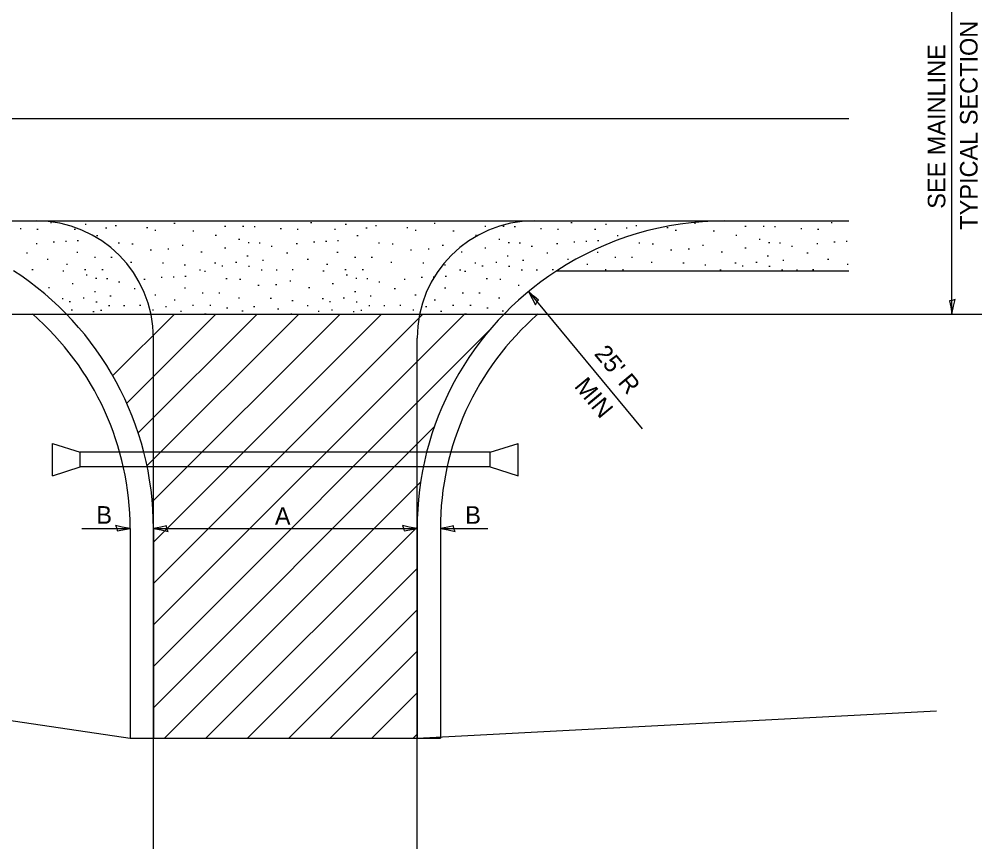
# Model space of a CAD drawing. Extents: x 154351 to 155933, y 34886 to 35886.
# Drawn here: x 154849.5 to 155178.1, y 35382.3 to 35665.4 of the extents above; entities that cross this region are included whole.
import ezdxf

# ---------------------------------------------------------------- set-up
doc = ezdxf.new("R2010")
doc.units = 0
doc.layers.add('Level 59', color=7, linetype='Continuous')
doc.layers.add('Level 60', color=7, linetype='Continuous')

msp = doc.modelspace()

# ---------------------------------------------------------------- linework, layer by layer
at = {"layer": 'Level 59'}
for p, q in [((155167.93, 35564.81), (155167.93, 35698.39)), ((155023.33, 35572.44), (155062.14, 35525.62)), ((154870.86, 35491.6), (154887.38, 35491.6)), ((154895.33, 35491.6), (154985.33, 35491.6)), ((154993.28, 35491.6), (155009.51, 35491.6))]:
    msp.add_line(p, q, dxfattribs=at)
for points in [[(155025.71, 35567.93), (155026.19, 35568.86), (155026.8, 35569.56), (155025.26, 35570.8), (155023.33, 35572.44), (155024.66, 35570.08)], [(155168.98, 35569.81), (155168.02, 35569.4), (155167.1, 35569.25), (155167.5, 35567.31), (155167.93, 35564.81), (155168.42, 35567.48)], [(154882.38, 35492.65), (154882.79, 35491.68), (154882.94, 35490.76), (154884.88, 35491.17), (154887.38, 35491.6), (154884.71, 35492.08)], [(154900.33, 35490.55), (154899.92, 35491.51), (154899.76, 35492.44), (154897.83, 35492.03), (154895.33, 35491.6), (154898, 35491.11)], [(154980.33, 35492.65), (154980.74, 35491.68), (154980.89, 35490.76), (154982.83, 35491.17), (154985.33, 35491.6), (154982.66, 35492.08)], [(154998.28, 35490.55), (154997.87, 35491.51), (154997.71, 35492.44), (154995.78, 35492.03), (154993.28, 35491.6), (154995.95, 35491.11)]]:
    msp.add_lwpolyline(points, close=True, dxfattribs=at)
at = {"layer": 'Level 60'}
for p, q in [((154351.17, 35631.6), (155132.68, 35631.6)), ((154760.5, 35596.6), (155132.68, 35596.6)), ((154860.16, 35596.07), (154860.56, 35596.07)), ((154871.97, 35595.51), (154872.37, 35595.51)), ((154882.3, 35595.05), (154882.7, 35595.05)), ((154902.33, 35595.87), (154902.73, 35595.87)), ((154948.99, 35596.07), (154949.39, 35596.07)), ((154960.8, 35595.51), (154961.2, 35595.51)), ((154971.13, 35595.05), (154971.53, 35595.05)), ((154991.16, 35595.87), (154991.56, 35595.87)), ((155037.82, 35596.07), (155038.22, 35596.07)), ((155049.63, 35595.51), (155050.03, 35595.51)), ((155059.96, 35595.05), (155060.36, 35595.05)), ((155079.99, 35595.87), (155080.39, 35595.87)), ((155126.65, 35596.07), (155127.05, 35596.07)), ((154849.8, 35593.97), (154850.2, 35593.97)), ((154855.56, 35593.72), (154855.96, 35593.72)), ((154868.28, 35593.8), (154868.68, 35593.8)), ((154879.01, 35594.26), (154879.41, 35594.26)), ((154892.97, 35594.37), (154893.37, 35594.37)), ((154895.8, 35593.46), (154896.2, 35593.46)), ((154908.76, 35593.24), (154909.16, 35593.24)), ((154916.44, 35591.74), (154916.84, 35591.74)), ((154919.59, 35594.83), (154919.99, 35594.83)), ((154925.78, 35594.83), (154926.18, 35594.83)), ((154929.68, 35594.66), (154930.08, 35594.66)), ((154938.63, 35593.97), (154939.03, 35593.97)), ((154944.39, 35593.72), (154944.79, 35593.72)), ((154957.11, 35593.8), (154957.51, 35593.8)), ((154967.84, 35594.26), (154968.24, 35594.26)), ((154981.8, 35594.37), (154982.2, 35594.37)), ((154984.63, 35593.46), (154985.03, 35593.46)), ((154997.59, 35593.24), (154997.99, 35593.24)), ((155005.27, 35591.74), (155005.67, 35591.74)), ((155008.42, 35594.83), (155008.82, 35594.83)), ((155014.61, 35594.83), (155015.01, 35594.83)), ((155018.51, 35594.66), (155018.91, 35594.66)), ((155027.46, 35593.97), (155027.86, 35593.97)), ((155033.22, 35593.72), (155033.62, 35593.72)), ((155045.94, 35593.8), (155046.34, 35593.8)), ((155056.67, 35594.26), (155057.07, 35594.26)), ((155070.63, 35594.37), (155071.03, 35594.37)), ((155073.46, 35593.46), (155073.86, 35593.46)), ((155086.42, 35593.24), (155086.82, 35593.24)), ((155094.1, 35591.74), (155094.5, 35591.74)), ((155097.25, 35594.83), (155097.65, 35594.83)), ((155103.44, 35594.83), (155103.84, 35594.83)), ((155107.34, 35594.66), (155107.74, 35594.66)), ((155116.29, 35593.97), (155116.69, 35593.97)), ((155122.05, 35593.72), (155122.45, 35593.72)), ((154855.28, 35588.92), (154855.68, 35588.92)), ((154861.15, 35589.5), (154861.55, 35589.5)), ((154865.27, 35589.72), (154865.67, 35589.72)), ((154869.31, 35589.85), (154869.71, 35589.85)), ((154875.94, 35591.57), (154876.34, 35591.57)), ((154883.32, 35589.15), (154883.72, 35589.15)), ((154887.97, 35588.81), (154888.37, 35588.81)), ((154924.4, 35590.36), (154924.8, 35590.36)), ((154927.64, 35589.26), (154928.04, 35589.26)), ((154931.39, 35589.15), (154931.79, 35589.15)), ((154944.11, 35588.92), (154944.51, 35588.92)), ((154949.98, 35589.5), (154950.38, 35589.5)), ((154954.1, 35589.72), (154954.5, 35589.72)), ((154958.14, 35589.85), (154958.54, 35589.85)), ((154964.77, 35591.57), (154965.17, 35591.57)), ((154972.15, 35589.15), (154972.55, 35589.15)), ((154976.8, 35588.81), (154977.2, 35588.81)), ((155013.23, 35590.36), (155013.63, 35590.36)), ((155016.47, 35589.26), (155016.87, 35589.26)), ((155020.22, 35589.15), (155020.62, 35589.15)), ((155032.94, 35588.92), (155033.34, 35588.92)), ((155038.81, 35589.5), (155039.21, 35589.5)), ((155042.93, 35589.72), (155043.33, 35589.72)), ((155046.97, 35589.85), (155047.37, 35589.85)), ((155053.6, 35591.57), (155054, 35591.57)), ((155060.98, 35589.15), (155061.38, 35589.15)), ((155065.63, 35588.81), (155066.03, 35588.81)), ((155102.06, 35590.36), (155102.46, 35590.36)), ((155105.3, 35589.26), (155105.7, 35589.26)), ((155109.05, 35589.15), (155109.45, 35589.15)), ((155121.77, 35588.92), (155122.17, 35588.92)), ((155127.64, 35589.5), (155128.04, 35589.5)), ((155131.76, 35589.72), (155132.16, 35589.72)), ((154851.94, 35585.72), (154852.34, 35585.72)), ((154869.13, 35585.97), (154869.53, 35585.97)), ((154894.22, 35586.76), (154894.62, 35586.76)), ((154900.24, 35587.1), (154900.64, 35587.1)), ((154905.09, 35588.3), (154905.49, 35588.3)), ((154911.53, 35586.06), (154911.93, 35586.06)), ((154919.59, 35587.35), (154919.99, 35587.35)), ((154935.48, 35588.01), (154935.88, 35588.01)), ((154940.77, 35585.72), (154941.17, 35585.72)), ((154957.96, 35585.97), (154958.36, 35585.97)), ((154983.05, 35586.76), (154983.45, 35586.76)), ((154989.07, 35587.1), (154989.47, 35587.1)), ((154993.92, 35588.3), (154994.32, 35588.3)), ((155000.36, 35586.06), (155000.76, 35586.06)), ((155008.42, 35587.35), (155008.82, 35587.35)), ((155024.31, 35588.01), (155024.71, 35588.01)), ((155029.6, 35585.72), (155030, 35585.72)), ((155046.79, 35585.97), (155047.19, 35585.97)), ((155071.88, 35586.76), (155072.28, 35586.76)), ((155077.9, 35587.1), (155078.3, 35587.1)), ((155082.75, 35588.3), (155083.15, 35588.3)), ((155089.19, 35586.06), (155089.59, 35586.06)), ((155097.25, 35587.35), (155097.65, 35587.35)), ((155113.14, 35588.01), (155113.54, 35588.01)), ((155118.43, 35585.72), (155118.83, 35585.72)), ((154859, 35583.48), (154859.4, 35583.48)), ((154865.62, 35581.85), (154866.02, 35581.85)), ((154875.16, 35584.17), (154875.56, 35584.17)), ((154880.84, 35584.17), (154881.24, 35584.17)), ((154887.54, 35582.45), (154887.94, 35582.45)), ((154898.42, 35582.33), (154898.82, 35582.33)), ((154916.18, 35582.28), (154916.58, 35582.28)), ((154923.37, 35582.45), (154923.77, 35582.45)), ((154927.24, 35584.69), (154927.64, 35584.69)), ((154932.52, 35583.23), (154932.92, 35583.23)), ((154947.83, 35583.48), (154948.23, 35583.48)), ((154954.45, 35581.85), (154954.85, 35581.85)), ((154963.99, 35584.17), (154964.39, 35584.17)), ((154969.67, 35584.17), (154970.07, 35584.17)), ((154976.37, 35582.45), (154976.77, 35582.45)), ((154987.25, 35582.33), (154987.65, 35582.33)), ((155005.01, 35582.28), (155005.41, 35582.28)), ((155012.2, 35582.45), (155012.6, 35582.45)), ((155016.07, 35584.69), (155016.47, 35584.69)), ((155021.35, 35583.23), (155021.75, 35583.23)), ((155036.66, 35583.48), (155037.06, 35583.48)), ((155043.28, 35581.85), (155043.68, 35581.85)), ((155052.82, 35584.17), (155053.22, 35584.17)), ((155058.5, 35584.17), (155058.9, 35584.17)), ((155065.2, 35582.45), (155065.6, 35582.45)), ((155076.08, 35582.33), (155076.48, 35582.33)), ((155093.84, 35582.28), (155094.24, 35582.28)), ((155101.03, 35582.45), (155101.43, 35582.45)), ((155104.9, 35584.69), (155105.3, 35584.69)), ((155110.18, 35583.23), (155110.58, 35583.23)), ((155125.49, 35583.48), (155125.89, 35583.48)), ((155132.11, 35581.85), (155132.51, 35581.85)), ((154853.84, 35580.04), (154854.24, 35580.04)), ((154864.38, 35579.57), (154864.78, 35579.57)), ((154871.85, 35579.95), (154872.25, 35579.95)), ((154877.76, 35579.95), (154878.16, 35579.95)), ((154905.86, 35581.59), (154906.26, 35581.59)), ((154911.03, 35579.84), (154911.43, 35579.84)), ((154912.71, 35579.4), (154913.11, 35579.4)), ((154918.64, 35581.25), (154919.04, 35581.25)), ((154927.76, 35581.09), (154928.16, 35581.09)), ((154932.09, 35579.9), (154932.49, 35579.9)), ((154937.18, 35579.84), (154937.58, 35579.84)), ((154942.67, 35580.04), (154943.07, 35580.04)), ((154953.21, 35579.57), (154953.61, 35579.57)), ((154960.68, 35579.95), (154961.08, 35579.95)), ((154966.59, 35579.95), (154966.99, 35579.95)), ((154994.69, 35581.59), (154995.09, 35581.59)), ((154999.86, 35579.84), (155000.26, 35579.84)), ((155001.54, 35579.4), (155001.94, 35579.4)), ((155007.47, 35581.25), (155007.87, 35581.25)), ((155016.59, 35581.09), (155016.99, 35581.09)), ((155020.92, 35579.9), (155021.32, 35579.9)), ((155026.01, 35579.84), (155026.41, 35579.84)), ((155031.5, 35580.04), (155031.9, 35580.04)), ((155033.05, 35579.6), (155132.68, 35579.6)), ((155049.51, 35579.95), (155049.91, 35579.95)), ((155055.42, 35579.95), (155055.82, 35579.95)), ((155083.52, 35581.59), (155083.92, 35581.59)), ((155088.69, 35579.84), (155089.09, 35579.84)), ((155096.3, 35581.25), (155096.7, 35581.25)), ((155105.42, 35581.09), (155105.82, 35581.09)), ((155109.75, 35579.9), (155110.15, 35579.9)), ((155114.84, 35579.84), (155115.24, 35579.84)), ((155120.33, 35580.04), (155120.73, 35580.04)), ((154872.35, 35578.19), (154872.75, 35578.19)), ((154875.59, 35577.09), (154875.99, 35577.09)), ((154879.33, 35576.98), (154879.73, 35576.98)), ((154883.42, 35575.84), (154883.82, 35575.84)), ((154892.05, 35576.75), (154892.45, 35576.75)), ((154897.92, 35577.33), (154898.32, 35577.33)), ((154902.04, 35577.55), (154902.44, 35577.55)), ((154906.09, 35577.68), (154906.49, 35577.68)), ((154920.1, 35576.98), (154920.5, 35576.98)), ((154924.75, 35576.65), (154925.15, 35576.65)), ((154941.86, 35576.13), (154942.26, 35576.13)), ((154961.18, 35578.19), (154961.58, 35578.19)), ((154964.42, 35577.09), (154964.82, 35577.09)), ((154968.16, 35576.98), (154968.56, 35576.98)), ((154972.25, 35575.84), (154972.65, 35575.84)), ((154980.88, 35576.75), (154981.28, 35576.75)), ((154986.75, 35577.33), (154987.15, 35577.33)), ((154990.87, 35577.55), (154991.27, 35577.55)), ((154994.92, 35577.68), (154995.32, 35577.68)), ((155008.93, 35576.98), (155009.33, 35576.98)), ((155013.58, 35576.65), (155013.98, 35576.65)), ((154859.48, 35573.89), (154859.88, 35573.89)), ((154867.53, 35575.18), (154867.93, 35575.18)), ((154875.19, 35572.52), (154875.59, 35572.52)), ((154888.72, 35573.55), (154889.12, 35573.55)), ((154905.9, 35573.8), (154906.3, 35573.8)), ((154911.94, 35572), (154912.34, 35572)), ((154917.61, 35572), (154918.01, 35572)), ((154931, 35574.6), (154931.4, 35574.6)), ((154937.01, 35574.93), (154937.41, 35574.93)), ((154948.31, 35573.89), (154948.71, 35573.89)), ((154956.36, 35575.18), (154956.76, 35575.18)), ((154964.02, 35572.52), (154964.42, 35572.52)), ((154977.55, 35573.55), (154977.95, 35573.55)), ((154994.73, 35573.8), (154995.13, 35573.8)), ((155000.77, 35572), (155001.17, 35572)), ((155006.44, 35572), (155006.84, 35572)), ((155019.83, 35574.6), (155020.23, 35574.6)), ((154864.12, 35570.11), (154864.52, 35570.11)), ((154866.59, 35569.08), (154866.99, 35569.08)), ((154871.32, 35570.28), (154871.72, 35570.28)), ((154875.7, 35568.92), (154876.1, 35568.92)), ((154880.46, 35571.06), (154880.86, 35571.06)), ((154895.77, 35571.32), (154896.17, 35571.32)), ((154902.39, 35569.68), (154902.79, 35569.68)), ((154924.32, 35570.28), (154924.72, 35570.28)), ((154935.2, 35570.17), (154935.6, 35570.17)), ((154942.63, 35569.42), (154943.03, 35569.42)), ((154952.95, 35570.11), (154953.35, 35570.11)), ((154955.42, 35569.08), (154955.82, 35569.08)), ((154960.15, 35570.28), (154960.55, 35570.28)), ((154964.53, 35568.92), (154964.93, 35568.92)), ((154969.29, 35571.06), (154969.69, 35571.06)), ((154984.6, 35571.32), (154985, 35571.32)), ((154991.22, 35569.68), (154991.62, 35569.68)), ((155013.15, 35570.28), (155013.55, 35570.28)), ((154867.27, 35566.18), (154867.67, 35566.18)), ((154874.64, 35565.62), (154875.04, 35565.62)), ((154877.29, 35566.08), (154877.69, 35566.08)), ((154880.03, 35567.73), (154880.43, 35567.73)), ((154885.12, 35567.67), (154885.52, 35567.67)), ((154890.61, 35567.88), (154891.01, 35567.88)), ((154895, 35566.19), (154895.4, 35566.19)), ((154899.43, 35567.33), (154899.83, 35567.33)), ((154904.54, 35565.74), (154904.94, 35565.74)), ((154908.63, 35567.78), (154909.03, 35567.78)), ((154914.53, 35567.78), (154914.93, 35567.78)), ((154920.32, 35566.87), (154920.72, 35566.87)), ((154925.55, 35565.85), (154925.95, 35565.85)), ((154929.52, 35567.33), (154929.92, 35567.33)), ((154937.73, 35566.53), (154938.13, 35566.53)), ((154947.8, 35567.67), (154948.2, 35567.67)), ((154951.55, 35565.74), (154951.95, 35565.74)), ((154956.1, 35566.18), (154956.5, 35566.18)), ((154963.47, 35565.62), (154963.87, 35565.62)), ((154966.12, 35566.08), (154966.52, 35566.08)), ((154968.86, 35567.73), (154969.26, 35567.73)), ((154973.95, 35567.67), (154974.35, 35567.67)), ((154979.44, 35567.88), (154979.84, 35567.88)), ((154983.83, 35566.19), (154984.23, 35566.19)), ((154988.26, 35567.33), (154988.66, 35567.33)), ((154993.37, 35565.74), (154993.77, 35565.74)), ((154997.46, 35567.78), (154997.86, 35567.78)), ((155003.36, 35567.78), (155003.76, 35567.78)), ((155009.15, 35566.87), (155009.55, 35566.87)), ((155014.38, 35565.85), (155014.78, 35565.85)), ((154583.04, 35564.81), (155178.1, 35564.81)), ((154912.71, 35564.9), (154913.11, 35564.9)), ((154912.94, 35564.9), (154913.34, 35564.9)), ((154942.2, 35564.9), (154942.6, 35564.9)), ((155001.54, 35564.9), (155001.94, 35564.9)), ((155001.77, 35564.9), (155002.17, 35564.9)), ((154895.33, 35382.26), (154895.33, 35556.6)), ((154985.33, 35382.26), (154985.33, 35556.6)), ((154860.83, 35509.6), (154860.83, 35520.6)), ((154860.83, 35520.6), (154870.33, 35517.6)), ((155010.33, 35517.6), (155019.83, 35520.6)), ((155019.83, 35509.6), (155019.83, 35520.6)), ((155010.33, 35517.6), (154870.33, 35517.6)), ((154870.33, 35512.6), (154870.33, 35517.6)), ((155010.33, 35512.6), (155010.33, 35517.6)), ((154860.83, 35509.6), (154870.33, 35512.6)), ((155010.33, 35512.6), (154870.33, 35512.6)), ((155010.33, 35512.6), (155019.83, 35509.6)), ((154887.38, 35491.6), (154887.38, 35420.03)), ((154895.33, 35491.6), (154895.33, 35420.03)), ((154985.33, 35491.6), (154985.33, 35420.03)), ((154993.28, 35491.6), (154993.28, 35420.03)), ((154833.84, 35427.99), (154887.38, 35420.03)), ((154985.33, 35420.03), (155162.67, 35429.33)), ((154887.38, 35420.03), (154895.33, 35420.03)), ((154895.33, 35420.03), (154985.33, 35420.03)), ((154985.33, 35420.03), (154993.28, 35420.03))]:
    msp.add_line(p, q, dxfattribs=at)
for points in [[(154824.51, 35631.6), (154877.84, 35631.6)], [(154880.34, 35631.6), (154885.34, 35631.6)], [(154887.84, 35631.6), (154914.51, 35631.6)], [(154917.01, 35631.6), (154922.01, 35631.6)], [(154924.51, 35631.6), (154977.84, 35631.6)], [(154980.34, 35631.6), (154985.34, 35631.6)], [(154987.84, 35631.6), (155014.51, 35631.6)], [(155017.01, 35631.6), (155022.01, 35631.6)], [(155024.51, 35631.6), (155077.84, 35631.6)], [(155080.34, 35631.6), (155085.34, 35631.6)], [(155087.84, 35631.6), (155114.51, 35631.6)], [(155117.01, 35631.6), (155122.01, 35631.6)], [(155124.51, 35631.6), (155132.68, 35631.6)], [(154881.45, 35543.77), (154902.49, 35564.81)], [(154886.21, 35534.4), (154916.63, 35564.81)], [(154890.14, 35524.19), (154930.77, 35564.81)], [(154893.12, 35513.02), (154944.91, 35564.81)], [(154894.93, 35500.69), (154959.05, 35564.81)], [(154895.33, 35458.66), (155001.48, 35564.81)], [(154895.33, 35472.8), (154987.34, 35564.81)], [(154895.33, 35486.94), (154973.2, 35564.81)], [(154895.33, 35444.52), (155009.84, 35559.03)], [(154895.33, 35430.38), (154991.21, 35526.26)], [(154899.12, 35420.03), (154986.53, 35507.43)], [(154913.26, 35420.03), (154985.33, 35492.09)], [(154927.41, 35420.03), (154985.33, 35477.95)], [(154941.55, 35420.03), (154985.33, 35463.81)], [(154955.69, 35420.03), (154985.33, 35449.66)], [(154969.83, 35420.03), (154985.33, 35435.52)], [(154983.97, 35420.03), (154985.33, 35421.38)]]:
    msp.add_lwpolyline(points, dxfattribs=at)
for centre, radius, start, end in [((154855.33, 35556.6), 40, 0, 90), ((155025.33, 35556.6), 40, 90, 180), ((155090.33, 35491.6), 105, 89.9995, 123.0605), ((154790.33, 35491.6), 105, 0, 56.9395), ((155090.33, 35491.6), 105, 123.0605, 180), ((154790.33, 35491.6), 97.05, 0, 48.9707), ((155090.33, 35491.6), 97.05, 131.0293, 180)]:
    msp.add_arc(centre, radius, start, end, dxfattribs=at)

# ---------------------------------------------------------------- texts
at = {"layer": 'Level 59'}
for s, height, rotation, p in [('TYPICAL SECTION', 6, 90, (155176.67, 35593.59)), ('SEE MAINLINE', 6, 90, (155165.67, 35600.74)), ("25' R", 5.995, 309.6508, (155045.55, 35551.11)), ('MIN', 5.995, 309.6508, (155038.74, 35540.04))]:
    msp.add_text(s, height=height, rotation=rotation, dxfattribs=at).set_placement(p)
for s, p in [('B', (154875.83, 35493.21)), ('A', (154936.78, 35492.84)), ('B', (155001.77, 35493.2))]:
    msp.add_text(s, height=6, dxfattribs=at).set_placement(p)

doc.saveas('drawing.dxf')
